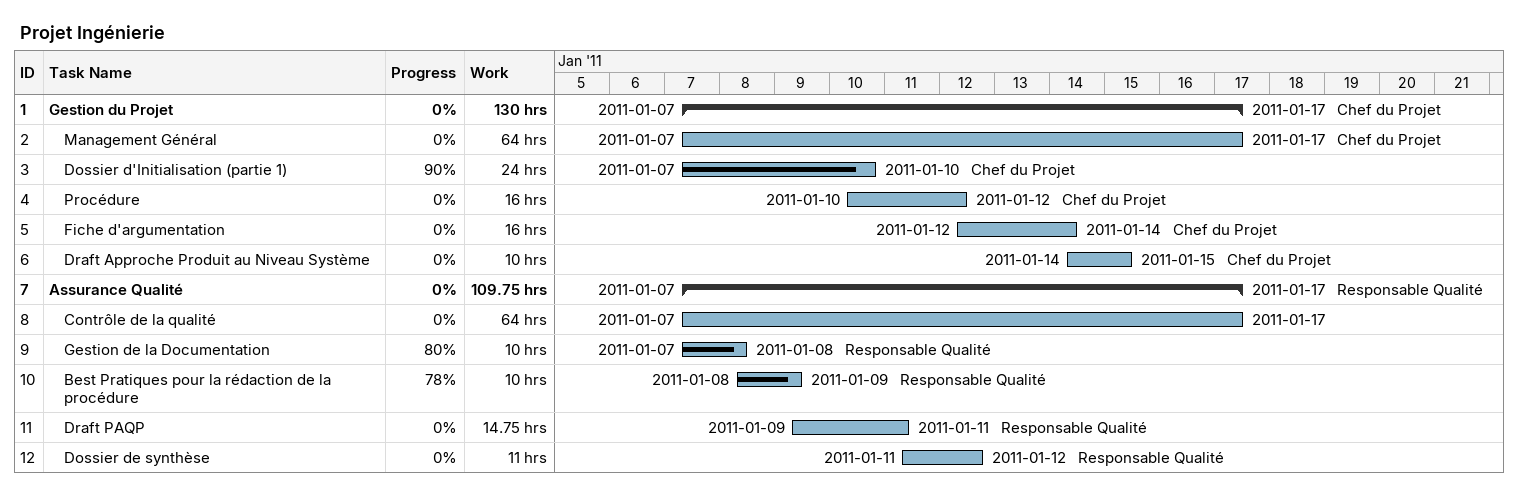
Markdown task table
Projet Ingénierie

| ID | Level | Task | Start | Finish | Resources | % complete | Work (h) |
|---|---|---|---|---|---|---|---|
| 1 | 1 | **Gestion du Projet** | 2011-01-07 | 2011-01-17 | Chef du Projet | 0 | 130 |
| 2 | 2 | Management Général | 2011-01-07 | 2011-01-17 | Chef du Projet | 0 | 64 |
| 3 | 2 | Dossier d'Initialisation (partie 1) | 2011-01-07 | 2011-01-10 | Chef du Projet | 90 | 24 |
| 4 | 2 | Procédure | 2011-01-10 | 2011-01-12 | Chef du Projet | 0 | 16 |
| 5 | 2 | Fiche d'argumentation | 2011-01-12 | 2011-01-14 | Chef du Projet | 0 | 16 |
| 6 | 2 | Draft Approche Produit au Niveau Système | 2011-01-14 | 2011-01-15 | Chef du Projet | 0 | 10 |
| 7 | 1 | **Assurance Qualité** | 2011-01-07 | 2011-01-17 | Responsable Qualité | 0 | 109.75 |
| 8 | 2 | Contrôle de la qualité | 2011-01-07 | 2011-01-17 |  | 0 | 64 |
| 9 | 2 | Gestion de la Documentation | 2011-01-07 | 2011-01-08 | Responsable Qualité | 80 | 10 |
| 10 | 2 | Best Pratiques pour la rédaction de la procédure | 2011-01-08 | 2011-01-09 | Responsable Qualité | 78 | 10 |
| 11 | 2 | Draft PAQP | 2011-01-09 | 2011-01-11 | Responsable Qualité | 0 | 14.75 |
| 12 | 2 | Dossier de synthèse | 2011-01-11 | 2011-01-12 | Responsable Qualité | 0 | 11 |
